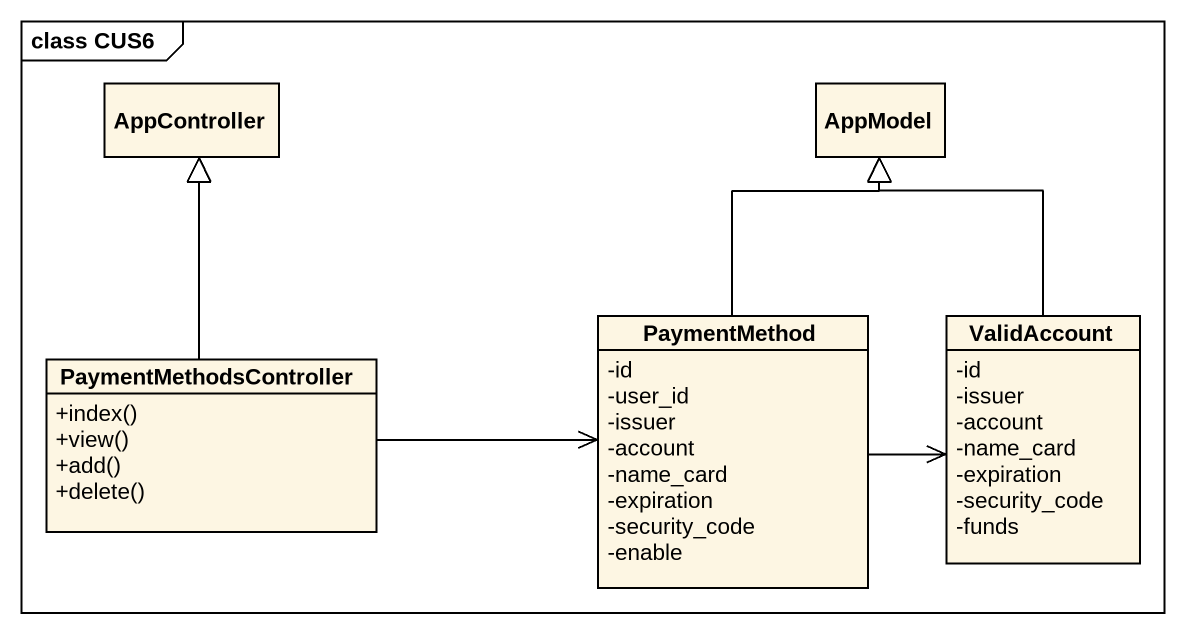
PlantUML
@startuml
mainframe class CUS6
hide circle
hide empty members
skinparam classAttributeIconSize 0
class AppController
class AppModel
class PaymentMethod {
  -id
  -user_id
  -issuer
  -account
  -name_card
  -expiration
  -security_code
  -enable
}
class ValidAccount {
  -id
  -issuer
  -account
  -name_card
  -expiration
  -security_code
  -funds
}
class PaymentMethodsController {
  +index()
  +view()
  +add()
  +delete()
}
PaymentMethod -up-|> AppModel
PaymentMethod -right-> ValidAccount
ValidAccount -up-|> AppModel
PaymentMethodsController -up-|> AppController
PaymentMethodsController -right-> PaymentMethod
@enduml
